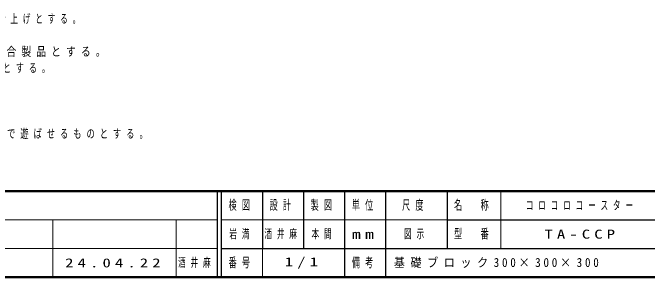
# Model space of a CAD drawing. Units: millimetres on the paper, scale 1:20. Extents: x -385 to 0, y 0 to 267.
# Drawn here: x -293.3 to -138.8, y 0 to 64.5 of the extents above; entities that cross this region are included whole.
import ezdxf

# ---------------------------------------------------------------- set-up
doc = ezdxf.new("R2010")
doc.units = ezdxf.units.MM
doc.layers.add('LY_1', color=7, linetype='Continuous', lineweight=13)
doc.styles.add('ＭＳ ゴシック', font='')
doc.styles.get('ＭＳ ゴシック').set_extended_font_data('MS Gothic')

msp = doc.modelspace()

# ---------------------------------------------------------------- linework, layer by layer
at = {"layer": 'LY_1', "lineweight": 50}
for p, q in [((-385, 21), (0, 21)), ((-385, 0), (0, 0))]:
    msp.add_line(p, q, dxfattribs=at)
at = {"layer": 'LY_1', "lineweight": 25}
for p, q in [((-243.5, 21), (-243.5, 0)), ((-242.5, 21), (-242.5, 0)), ((-232.5, 21), (-232.5, 7)), ((-222.5, 21), (-222.5, 7)), ((-212.5, 21), (-212.5, 0)), ((-202.5, 21), (-202.5, 7)), ((-187.5, 21), (-187.5, 7)), ((-187.5, 14), (-70, 14)), ((-242.5, 7), (0, 7)), ((-202.5, 7), (-202.5, 0))]:
    msp.add_line(p, q, dxfattribs=at)
at = {"layer": 'LY_1'}
for p, q in [((-174.5, 21), (-174.5, 7)), ((-385, 14), (-243.5, 14)), ((-283.5, 14), (-283.5, 0)), ((-253.5, 14), (-253.5, 0)), ((-242.5, 14), (-187.5, 14)), ((-385, 7), (-243.5, 7)), ((-232.5, 7), (-232.5, 0))]:
    msp.add_line(p, q, dxfattribs=at)

# ---------------------------------------------------------------- texts
at = {"layer": 'LY_1', "style": 'ＭＳ ゴシック'}
for s, insert, char_height, attachment_point in [('\\T1.64;\\W0.6;鋼材は、電気亜鉛メッキ処理の上、ポリエステル樹脂粉体塗装仕上げとする。', (-381.683, 64.12), 2.199, 1), ('\\T1.51;\\W0.8;本製品は、遊具の安全に関する基準JPFA-SP-S:2024適合製品とする。', (-381.683, 56.12), 2.199, 1), ('\\T1.59;\\W0.65;本製品は、(一社)日本公園施設業協会賠償責任保険加入製品とする。', (-381.683, 52.12), 2.199, 1), ('\\T1.61;\\W0.65;本製品の利用対象年齢は1～3才とし、必ず保護者監督のもとで遊ばせるものとする。', (-381.683, 36.12), 2.199, 1), ('\\T1.64;\\W0.6;検図', (-237.5, 17.5), 2.346, 5), ('\\T1.64;\\W0.6;設計', (-227.5, 17.5), 2.346, 5), ('\\T1.64;\\W0.6;製図', (-217.5, 17.5), 2.346, 5), ('\\T1.64;\\W0.6;単位', (-207.5, 17.5), 2.346, 5), ('\\T1.64;\\W0.6;尺度', (-195.25, 17.5), 2.346, 5), ('\\T1.64;\\W0.6;名\u3000称', (-181, 17.5), 2.346, 5), ('\\T1.64;\\W0.6;コロコロコースター', (-154.75, 17.5), 2.199, 5), ('\\T1.64;\\W0.6;岩満', (-237.5, 10.5), 2.199, 5), ('\\T1.64;\\W0.6;酒井麻', (-232, 10.5), 2.199, 4), ('\\T1.64;\\W0.6;本間', (-217.5, 10.5), 2.199, 5), ('\\T1.5;\\W1.35;mm', (-207.5, 10.5), 2.346, 5), ('\\T1.64;\\W0.6;図示', (-198, 10.5), 2.199, 4), ('\\T1.64;\\W0.6;型\u3000番', (-181, 10.5), 2.346, 5), ('\\T1.5;\\W1.35;TA-CCP', (-154.75, 10.5), 2.199, 5), ('\\T1.64;\\W0.6;酒井麻', (-253, 3.5), 2.199, 4), ('\\T1.64;\\W0.6;番号', (-237.5, 3.5), 2.346, 5), ('\\T1.5;\\W1.35;1/1', (-222.5, 3.5), 2.199, 5), ('\\T1.64;\\W0.6;備考', (-207.5, 3.5), 2.346, 5), ('\\T1.5;\\W0.9;基礎ブロック300×300×300', (-200.5, 3.5), 2.199, 4), ('\\T1.5;\\W1.35;24.04.22', (-280.5, 3.5), 2.199, 4)]:
    msp.add_mtext(s, dxfattribs=dict(at, insert=insert, char_height=char_height, attachment_point=attachment_point))

doc.saveas('drawing.dxf')
